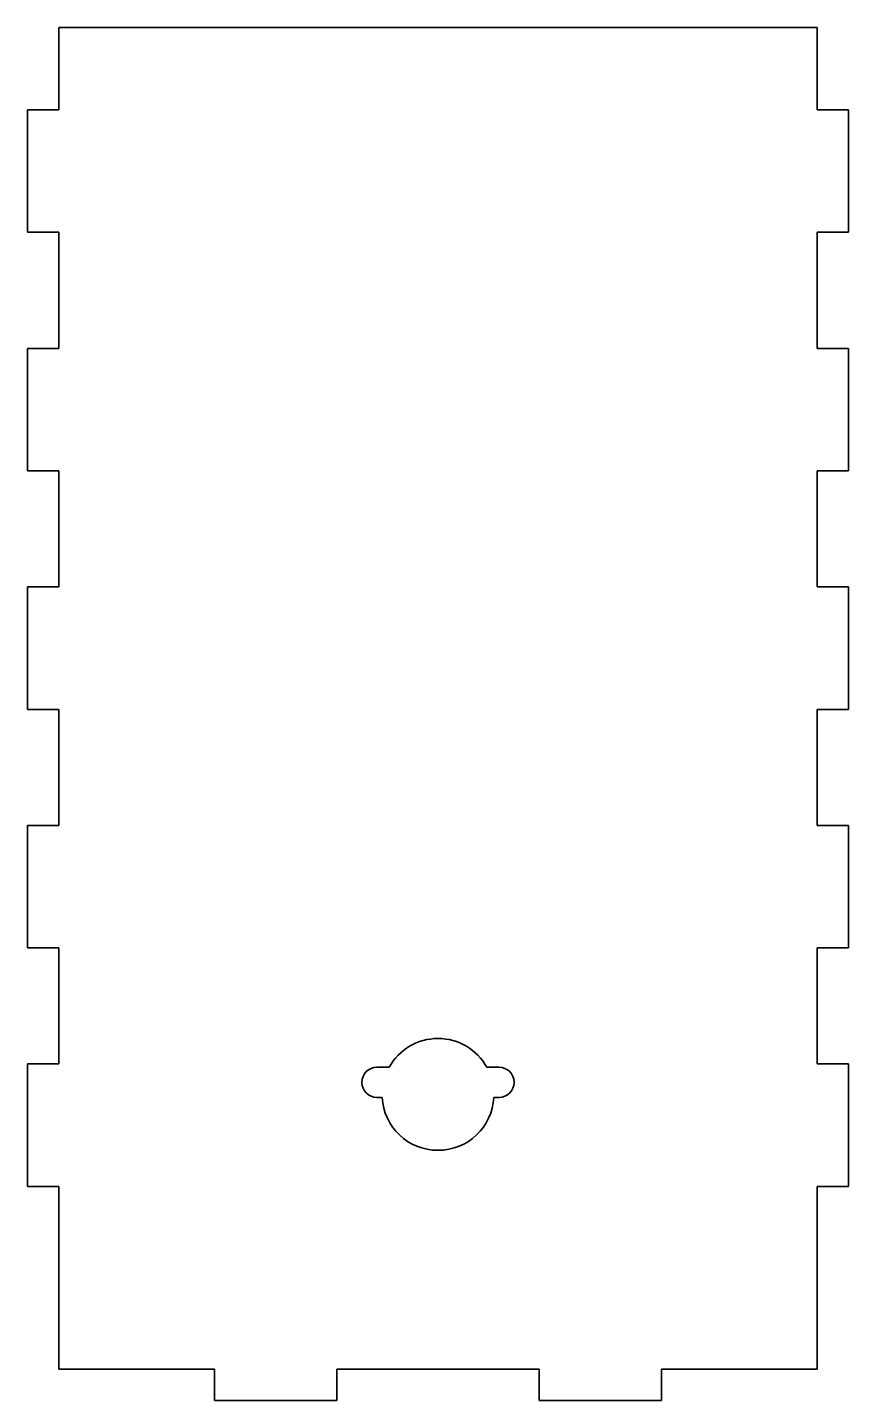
# Model space of a CAD drawing. Header units: inches. Extents: x 91 to 901, y 66 to 702.
# Drawn here: x 91 to 471, y 66 to 702 of the extents above; entities that cross this region are included whole.
import ezdxf

# ---------------------------------------------------------------- set-up
doc = ezdxf.new("R2010")
doc.units = ezdxf.units.IN
doc.header["$MEASUREMENT"] = 0
doc.layers.add('Default', color=7, linetype='Continuous')

msp = doc.modelspace()

# ---------------------------------------------------------------- linework, layer by layer
at = {"layer": 'Default', "color": 7, "lineweight": 35, "true_color": 0xffffff}
for points in [[(105.8, 701.87), (105.8, 663.72)], [(281.34, 701.87), (105.8, 701.87)], [(456.88, 701.87), (281.34, 701.87)], [(456.88, 663.72), (456.88, 701.87)], [(91.35, 663.72), (91.35, 607.03)], [(105.8, 663.72), (91.35, 663.72)], [(471.33, 663.72), (456.88, 663.72)], [(471.33, 607.03), (471.33, 663.72)], [(91.35, 607.03), (105.8, 607.03)], [(105.8, 607.03), (105.8, 553.28)], [(456.88, 607.03), (471.33, 607.03)], [(456.88, 553.28), (456.88, 607.03)], [(91.35, 553.28), (91.35, 496.59)], [(105.8, 553.28), (91.35, 553.28)], [(471.33, 553.28), (456.88, 553.28)], [(471.33, 496.59), (471.33, 553.28)], [(91.35, 496.59), (105.8, 496.59)], [(105.8, 496.59), (105.8, 442.84)], [(456.88, 496.59), (471.33, 496.59)], [(456.88, 442.84), (456.88, 496.59)], [(91.35, 442.84), (91.35, 386.15)], [(105.8, 442.84), (91.35, 442.84)], [(471.33, 442.84), (456.88, 442.84)], [(471.33, 386.15), (471.33, 442.84)], [(91.35, 386.15), (105.8, 386.15)], [(105.8, 386.15), (105.8, 332.4)], [(456.88, 386.15), (471.33, 386.15)], [(456.88, 332.4), (456.88, 386.15)], [(91.35, 332.4), (91.35, 275.7)], [(105.8, 332.4), (91.35, 332.4)], [(471.33, 332.4), (456.88, 332.4)], [(471.33, 275.7), (471.33, 332.4)], [(91.35, 275.7), (105.8, 275.7)], [(105.8, 275.7), (105.8, 221.95)], [(456.88, 275.7), (471.33, 275.7)], [(456.88, 221.95), (456.88, 275.7)], [(91.35, 221.95), (91.35, 165.26)], [(105.8, 221.95), (91.35, 221.95)], [(471.33, 221.95), (456.88, 221.95)], [(471.33, 165.26), (471.33, 221.95)], [(91.35, 165.26), (105.8, 165.26)], [(105.8, 165.26), (105.8, 80.58)], [(456.88, 165.26), (471.33, 165.26)], [(456.88, 80.58), (456.88, 165.26)], [(105.8, 80.58), (177.87, 80.58)], [(177.87, 80.58), (177.87, 66.13)], [(234.57, 80.58), (281.34, 80.58)], [(234.57, 66.13), (234.57, 80.58)], [(281.34, 80.58), (328.11, 80.58)], [(328.11, 80.58), (328.11, 66.13)], [(384.81, 80.58), (456.88, 80.58)], [(384.81, 66.13), (384.81, 80.58)], [(177.87, 66.13), (234.57, 66.13)], [(328.11, 66.13), (384.81, 66.13)]]:
    msp.add_lwpolyline(points, dxfattribs=at)
msp.add_open_spline([(258.72, 220.44), (263.29, 228.65), (271.95, 233.74), (281.34, 233.74), (290.73, 233.74), (299.39, 228.65), (303.96, 220.44), (304.16, 220.44), (304.36, 220.44), (304.57, 220.44), (306.24, 220.44), (307.92, 220.44), (309.6, 220.44), (313.45, 220.44), (316.57, 217.32), (316.57, 213.47), (316.57, 209.62), (313.45, 206.51), (309.6, 206.51), (308.8, 206.51), (307.99, 206.51), (307.19, 206.51), (306.47, 192.76), (295.11, 181.98), (281.34, 181.98), (267.57, 181.98), (256.21, 192.76), (255.49, 206.51), (254.69, 206.51), (253.88, 206.51), (253.08, 206.51), (249.23, 206.51), (246.11, 209.62), (246.11, 213.47), (246.11, 217.32), (249.23, 220.44), (253.08, 220.44), (254.76, 220.44), (256.44, 220.44), (258.11, 220.44), (258.32, 220.44), (258.52, 220.44), (258.72, 220.44)], degree=3, knots=[0, 0, 0, 0, 1, 1, 1, 2, 2, 2, 3, 3, 3, 4, 4, 4, 5, 5, 5, 6, 6, 6, 7, 7, 7, 8, 8, 8, 9, 9, 9, 10, 10, 10, 11, 11, 11, 12, 12, 12, 13, 13, 13, 14, 14, 14, 14], dxfattribs=at)

doc.saveas('drawing.dxf')
